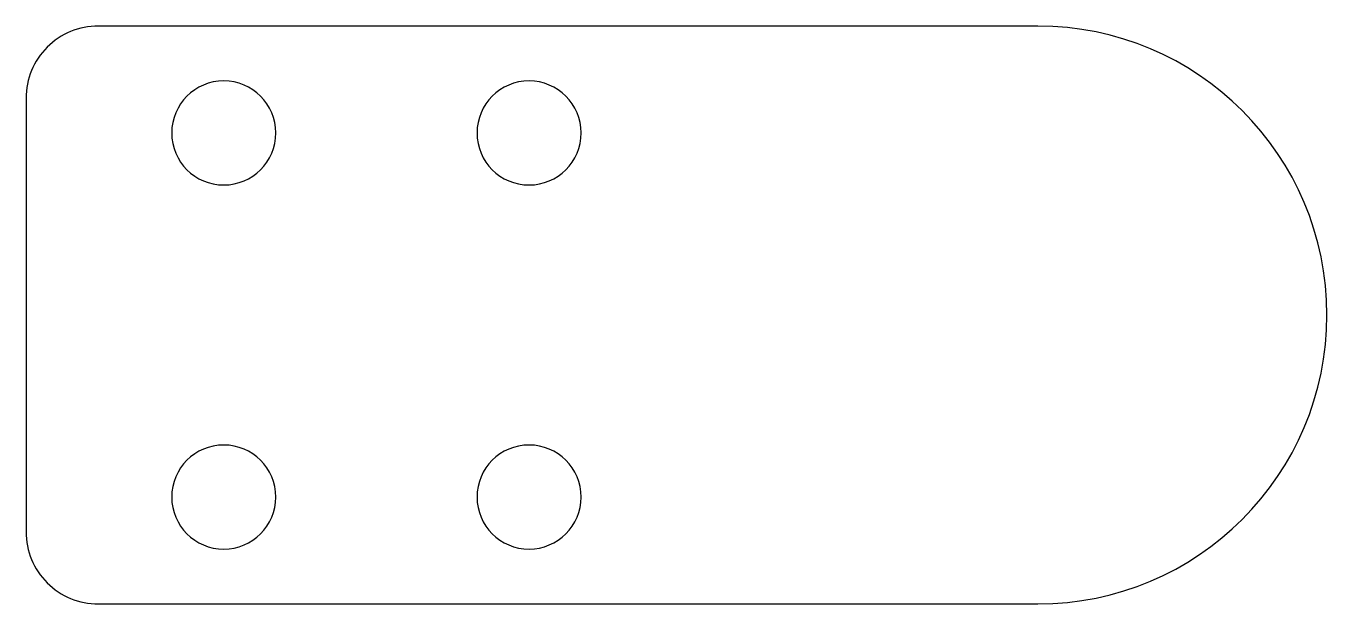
# Model space of a CAD drawing. Header units: inches. Extents: x -0.12 to 2.12, y 0 to 1.
import ezdxf

# ---------------------------------------------------------------- set-up
doc = ezdxf.new("R2010")
doc.units = ezdxf.units.IN

msp = doc.modelspace()

# ---------------------------------------------------------------- linework, layer by layer
at = {"layer": 'INTERIOR_PROFILES', "extrusion": (0, 0, -1)}
for centre in [(-0.217, 0.815), (-0.745, 0.815), (-0.217, 0.185), (-0.745, 0.185)]:
    msp.add_circle(centre, 0.09, dxfattribs=at)
at = {"layer": 'OUTER_PROFILES'}
msp.add_lwpolyline([(1.625, 0, 1), (1.625, 1), (0, 1, 0.414214), (-0.125, 0.875), (-0.125, 0.125, 0.414214), (0, 0)], format="xyb", close=True, dxfattribs=at)

doc.saveas('drawing.dxf')
